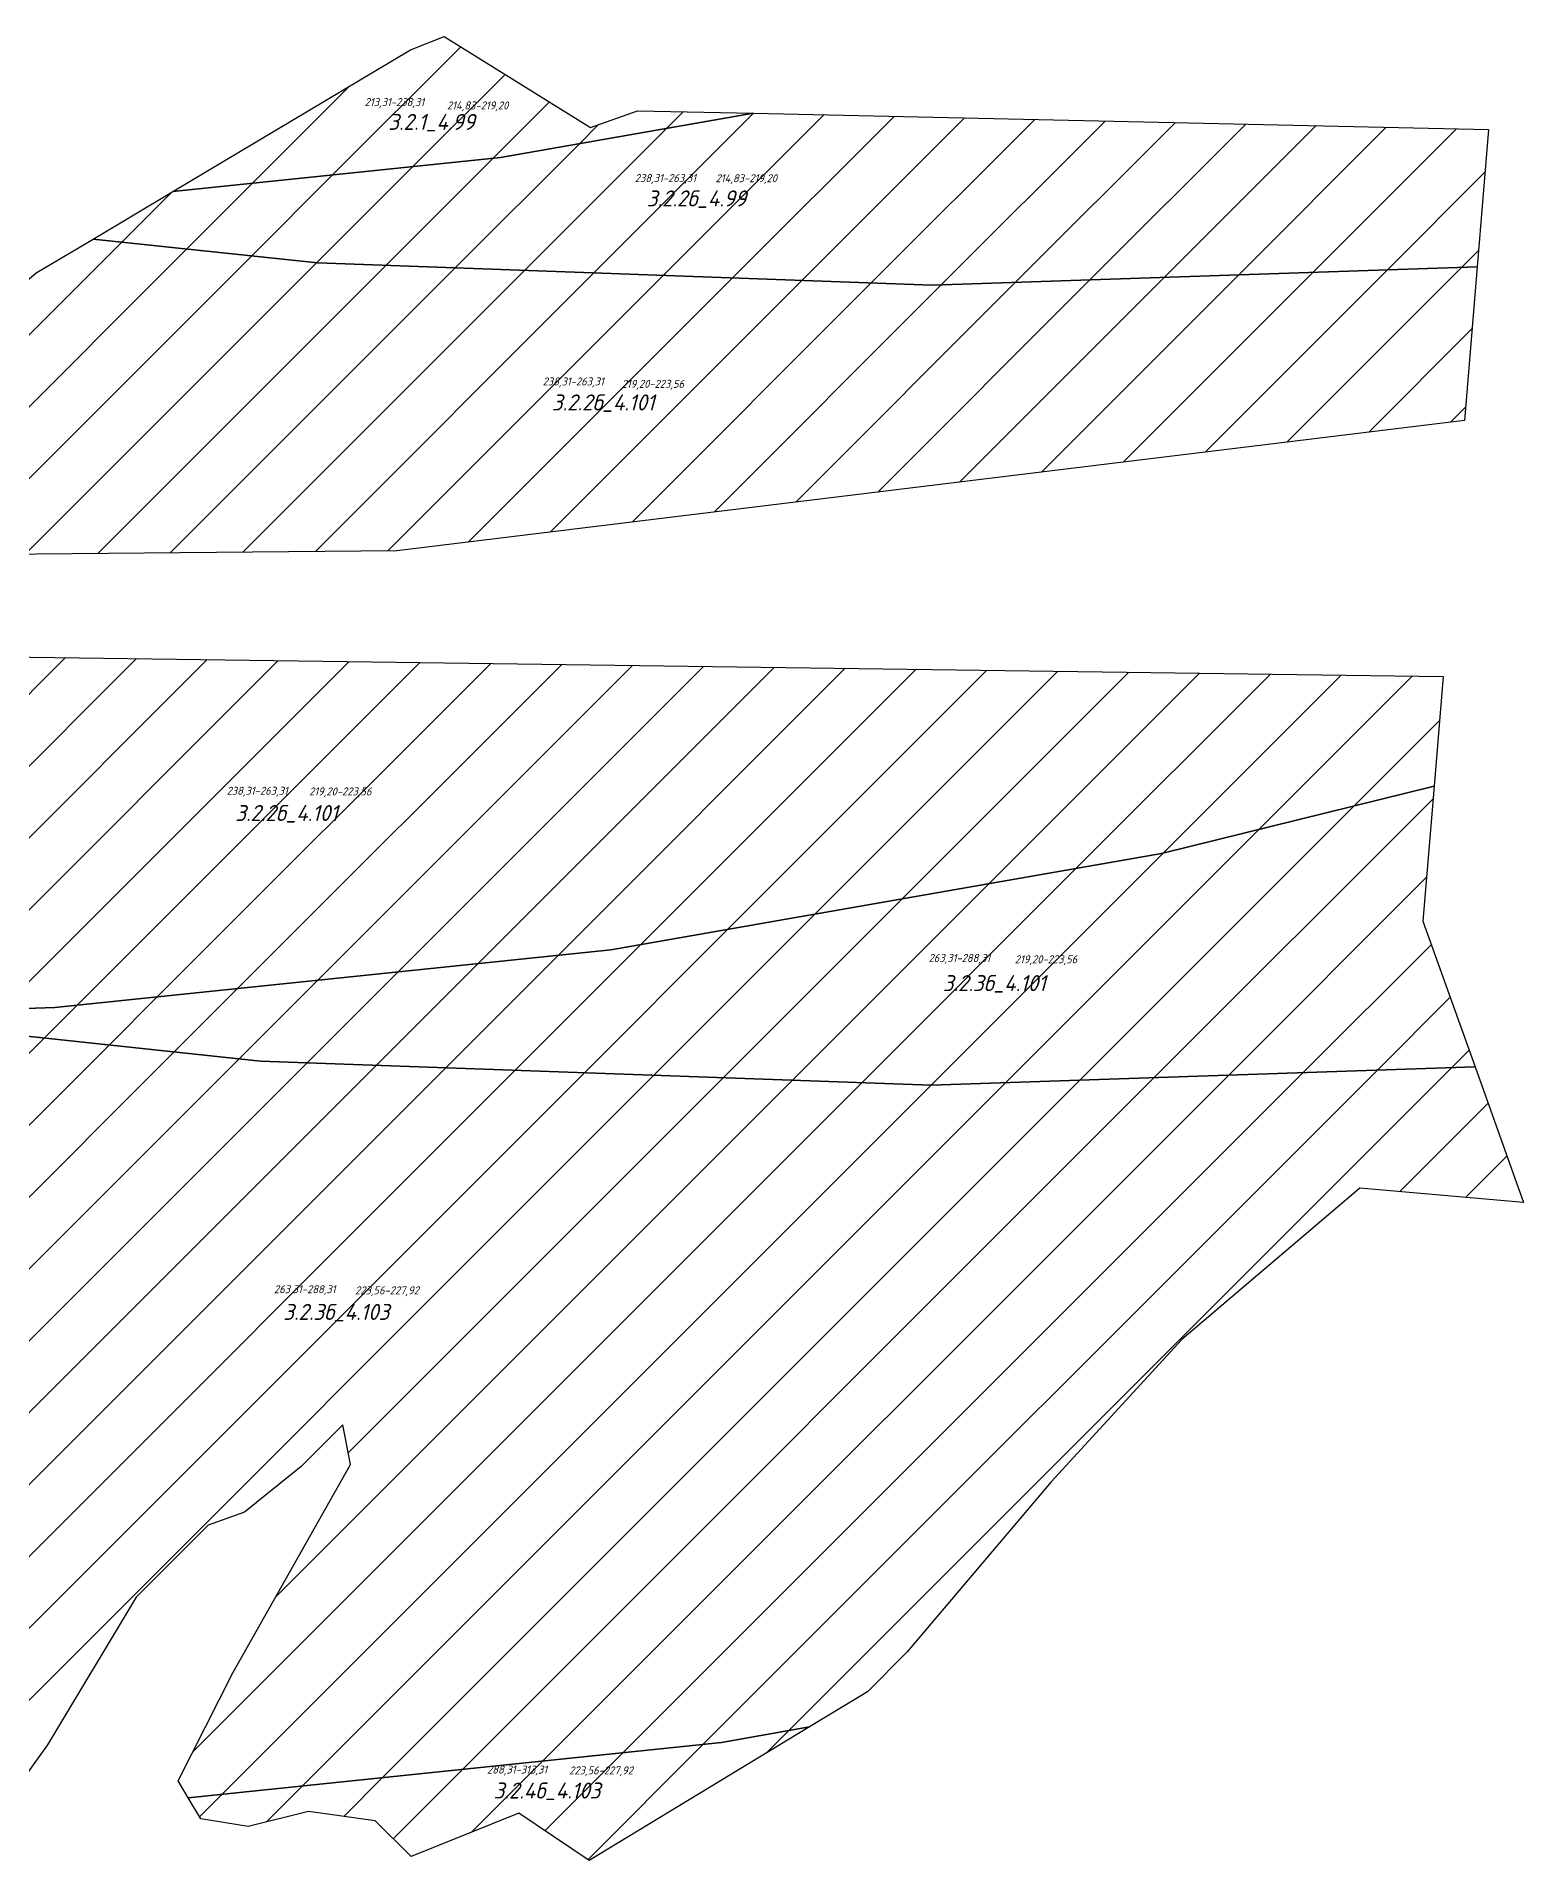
# Model space of a CAD drawing. Header units: millimetres. Extents: x 2242288 to 2245577, y 377443 to 382303.
# Drawn here: x 2244556 to 2245485, y 380240 to 381380 of the extents above; entities that cross this region are included whole.
import ezdxf

# ---------------------------------------------------------------- set-up
doc = ezdxf.new("R2010")
doc.units = ezdxf.units.MM
for name, color, linetype in [('об_3.2.1_4.99', 41, 'Continuous'), ('об_3.2.2б_4.101', 41, 'Continuous'), ('об_3.2.2б_4.99', 41, 'Continuous'), ('об_3.2.3б_4.101', 41, 'Continuous'), ('об_3.2.3б_4.103', 41, 'Continuous'), ('об_3.2.4б_4.103', 41, 'Continuous'), ('подписи', 41, 'Continuous'), ('штриховка_об_3.2.1_4.99', 41, 'Continuous'), ('штриховка_об_3.2.2б_4.101', 41, 'Continuous'), ('штриховка_об_3.2.2б_4.52', 41, 'Continuous'), ('штриховка_об_3.2.2б_4.99', 41, 'Continuous'), ('штриховка_об_3.2.3б_4.101', 41, 'Continuous'), ('штриховка_об_3.2.3б_4.103', 41, 'Continuous'), ('штриховка_об_3.2.4б_4.103', 41, 'Continuous')]:
    doc.layers.add(name, color=color, linetype=linetype)
doc.styles.add('GOST-2.304_Type-B_italic', font='GOST Common Italic.ttf')

msp = doc.modelspace()

# ---------------------------------------------------------------- hatches: boundary and pattern name
at = {"layer": 'штриховка_об_3.2.1_4.99'}
h = msp.add_hatch(dxfattribs=at)
h.set_pattern_fill('ANSI31', color=256, scale=10)
h.paths.add_polyline_path([(2244641.3, 381282.8), (2244789.8, 381371.3), (2244810.9, 381379.7), (2244902.3, 381322.8), (2244931.7, 381333.3), (2245004.2, 381331.7), (2244846, 381304)])
at = {"layer": 'штриховка_об_3.2.2б_4.101'}
h = msp.add_hatch(dxfattribs=at)
h.set_pattern_fill('ANSI31', color=256, scale=10)
h.paths.add_polyline_path([(2244314.7, 380780), (2244415, 380993.7), (2245435.2, 380979.7), (2245429.6, 380911.2), (2245259.2, 380869), (2244915, 380808.8), (2244567.5, 380772.8), (2244427.3, 380768.1)])
at = {"layer": 'штриховка_об_3.2.2б_4.52'}
h = msp.add_hatch(dxfattribs=at)
h.set_pattern_fill('ANSI31', color=256, scale=10)
h.paths.add_polyline_path([(2244443, 381055.1), (2244507.3, 381190.5), (2244556, 381232), (2244591.5, 381253.1), (2244731.7, 381238.2), (2245115.9, 381224.3), (2245456.4, 381235.8), (2245448.5, 381139.7), (2244781.2, 381058.3)])
at = {"layer": 'штриховка_об_3.2.2б_4.99'}
h = msp.add_hatch(dxfattribs=at)
h.set_pattern_fill('ANSI31', color=256, scale=10)
h.paths.add_polyline_path([(2244591.5, 381253.1), (2244641.3, 381282.8), (2244846, 381304), (2245004.2, 381331.7), (2245463.5, 381321.6), (2245456.4, 381235.8), (2245115.9, 381224.3), (2244731.7, 381238.2)])
at = {"layer": 'штриховка_об_3.2.3б_4.101'}
h = msp.add_hatch(dxfattribs=at)
h.set_pattern_fill('ANSI31', color=256, scale=10)
h.paths.add_polyline_path([(2244427.3, 380768.1), (2244567.5, 380772.8), (2244915, 380808.8), (2245259.2, 380869), (2245429.6, 380911.2), (2245422.6, 380826.9), (2245455.2, 380735.8), (2245115.3, 380724.3), (2244696.1, 380739.4)])
at = {"layer": 'штриховка_об_3.2.3б_4.103'}
h = msp.add_hatch(dxfattribs=at)
h.set_pattern_fill('ANSI31', color=256, scale=10)
h.paths.add_polyline_path([(2244307.2, 380764), (2244427.3, 380768.1), (2244696.1, 380739.4), (2245115.3, 380724.3), (2245455.2, 380735.8), (2245485.4, 380651), (2245383.1, 380659.9), (2245271.9, 380565.3), (2245190.2, 380476.5), (2245100.3, 380370.2), (2245075.4, 380345.1), (2245039.3, 380323.3), (2244984.1, 380313.6), (2244650.9, 380279), (2244644.6, 380289.5), (2244678.9, 380357), (2244752.3, 380487.2), (2244747.6, 380512), (2244721.5, 380486), (2244686, 380457.5), (2244663.5, 380449.3), (2244618.5, 380404.3), (2244562.9, 380312), (2244534.1, 380271.7), (2244409.2, 380267.5), (2244386.3, 380269.9), (2244384.5, 380272.7), (2244362.5, 380290.2), (2244326.5, 380309.6), (2244129.7, 380385.8)])
at = {"layer": 'штриховка_об_3.2.4б_4.103'}
h = msp.add_hatch(dxfattribs=at)
h.set_pattern_fill('ANSI31', color=256, scale=10)
h.paths.add_polyline_path([(2244650.9, 380279), (2244984.1, 380313.6), (2245039.3, 380323.3), (2244901.4, 380239.8), (2244857.6, 380269.4), (2244790.2, 380242.2), (2244767.7, 380264.6), (2244726.2, 380270.5), (2244688.4, 380261.1), (2244658.8, 380265.8)])

# ---------------------------------------------------------------- linework, layer by layer
at = {"layer": 'об_3.2.1_4.99'}
msp.add_lwpolyline([(2244641.3, 381282.8), (2244789.8, 381371.3), (2244810.9, 381379.7), (2244902.3, 381322.8), (2244931.7, 381333.3), (2245004.2, 381331.7), (2244846, 381304)], close=True, dxfattribs=at)
at = {"layer": 'об_3.2.2б_4.101'}
for points in [[(2244443, 381055.1), (2244507.3, 381190.5), (2244556, 381232), (2244591.5, 381253.1), (2244731.7, 381238.2), (2245115.9, 381224.3), (2245456.4, 381235.8), (2245448.5, 381139.7), (2244781.2, 381058.3)], [(2244314.7, 380780), (2244415, 380993.7), (2245435.2, 380979.7), (2245429.6, 380911.2), (2245259.2, 380869), (2244915, 380808.8), (2244567.5, 380772.8), (2244427.3, 380768.1)]]:
    msp.add_lwpolyline(points, close=True, dxfattribs=at)
at = {"layer": 'об_3.2.2б_4.99'}
msp.add_lwpolyline([(2244591.5, 381253.1), (2244641.3, 381282.8), (2244846, 381304), (2245004.2, 381331.7), (2245463.5, 381321.6), (2245456.4, 381235.8), (2245115.9, 381224.3), (2244731.7, 381238.2)], close=True, dxfattribs=at)
at = {"layer": 'об_3.2.3б_4.101'}
msp.add_lwpolyline([(2244427.3, 380768.1), (2244567.5, 380772.8), (2244915, 380808.8), (2245259.2, 380869), (2245429.6, 380911.2), (2245422.6, 380826.9), (2245455.2, 380735.8), (2245115.3, 380724.3), (2244696.1, 380739.4)], close=True, dxfattribs=at)
at = {"layer": 'об_3.2.3б_4.103'}
msp.add_lwpolyline([(2244427.3, 380768.1), (2244696.1, 380739.4), (2245115.3, 380724.3), (2245455.2, 380735.8), (2245485.4, 380651), (2245383.1, 380659.9), (2245271.9, 380565.3), (2245190.2, 380476.5), (2245100.3, 380370.2), (2245075.4, 380345.1), (2245039.3, 380323.3), (2244984.1, 380313.6), (2244650.9, 380279), (2244644.6, 380289.5), (2244678.9, 380357), (2244752.3, 380487.2), (2244747.6, 380512), (2244721.5, 380486), (2244686, 380457.5), (2244663.5, 380449.3), (2244618.5, 380404.3), (2244562.9, 380312), (2244534.1, 380271.7)], dxfattribs=at)
at = {"layer": 'об_3.2.4б_4.103'}
msp.add_lwpolyline([(2244650.9, 380279), (2244984.1, 380313.6), (2245039.3, 380323.3), (2244901.4, 380239.8), (2244857.6, 380269.4), (2244790.2, 380242.2), (2244767.7, 380264.6), (2244726.2, 380270.5), (2244688.4, 380261.1), (2244658.8, 380265.8)], close=True, dxfattribs=at)

# ---------------------------------------------------------------- texts
at = {"layer": 'подписи', "attachment_point": 1, "style": 'GOST-2.304_Type-B_italic'}
for s, insert, char_height in [('213,31-238,31', (2244761.2, 381341.2), 5), ('214,83-219,20', (2244812.6, 381339.1), 5), ('3.2.1_4.99', (2244775.9, 381331.3), 10), ('238,31-263,31', (2244930, 381293.7), 5), ('214,83-219,20', (2244980.5, 381293.6), 5), ('3.2.2б_4.99', (2244937.5, 381283.5), 10), ('238,31-263,31', (2244872.4, 381166.6), 5), ('3.2.2б_4.101', (2244878.2, 381156), 10), ('219,20-223,56', (2244921.8, 381165.1), 5), ('238,31-263,31', (2244674.9, 380910.8), 5), ('219,20-223,56', (2244726.5, 380910.4), 5), ('3.2.2б_4.101', (2244680.3, 380899.4), 10), ('263,31-288,31', (2245113.6, 380806.3), 5), ('219,20-223,56', (2245167.5, 380805.5), 5), ('3.2.3б_4.101', (2245122.5, 380793.1), 10), ('263,31-288,31', (2244704.5, 380599.3), 5), ('223,56-227,92', (2244755.2, 380598.6), 5), ('3.2.3б_4.103', (2244710.3, 380587.6), 10), ('288,31-313,31', (2244837.7, 380299.1), 5), ('223,56-227,92', (2244889, 380298.6), 5), ('3.2.4б_4.103', (2244841.8, 380288.5), 10)]:
    msp.add_mtext_dynamic_manual_height_columns(s, width=75.27, gutter_width=12.5, heights=[0], dxfattribs=dict(at, insert=insert, char_height=char_height))

doc.saveas('drawing.dxf')
